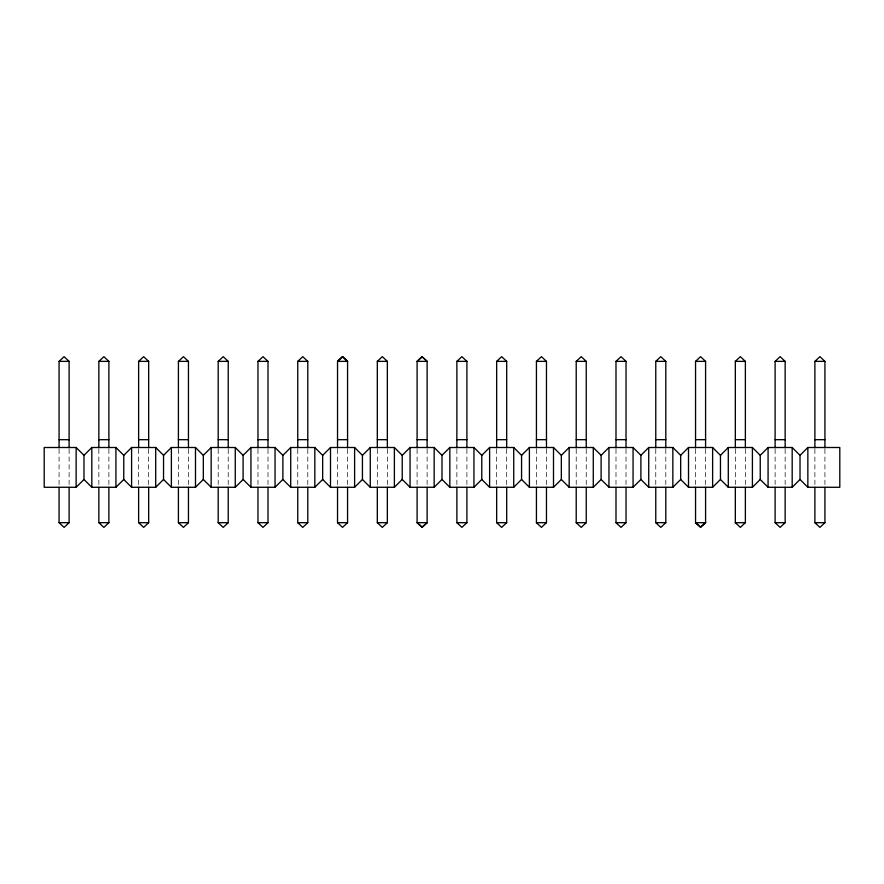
<?xml version="1.0" encoding="UTF-8"?>
<svg xmlns="http://www.w3.org/2000/svg" width="884" height="884" viewBox="0 0 884 884"><rect width="100%" height="100%" fill="white"/><g stroke="black" fill="none" stroke-linecap="round" stroke-linejoin="round"><path stroke-width="0.66" stroke-dasharray="4.42 3.31" d="M824.927 449.205L824.927 484.587M814.893 449.205L814.893 484.587M785.147 449.205L785.147 484.587M775.113 449.205L775.113 484.587M745.367 449.205L745.367 484.587M735.333 449.205L735.333 484.587M705.587 449.205L705.587 484.587M695.553 449.205L695.553 484.587M665.807 449.205L665.807 484.587M655.773 449.205L655.773 484.587M626.027 449.205L626.027 484.587M615.993 449.205L615.993 484.587M586.247 449.205L586.247 484.587M576.213 449.205L576.213 484.587M546.467 449.205L546.467 484.587M536.433 449.205L536.433 484.587M506.687 449.205L506.687 484.587M496.653 449.205L496.653 484.587M466.907 449.205L466.907 484.587M456.873 449.205L456.873 484.587M427.127 449.205L427.127 484.587M417.093 449.205L417.093 484.587M387.347 449.205L387.347 484.587M377.313 449.205L377.313 484.587M347.567 449.205L347.567 484.587M337.533 449.205L337.533 484.587M307.787 449.205L307.787 484.587M297.753 449.205L297.753 484.587M268.007 449.205L268.007 484.587M257.973 449.205L257.973 484.587M228.227 449.205L228.227 484.587M218.193 449.205L218.193 484.587M188.447 449.205L188.447 484.587M178.413 449.205L178.413 484.587M148.667 449.205L148.667 484.587M138.633 449.205L138.633 484.587M108.887 449.205L108.887 484.587M98.853 449.205L98.853 484.587M69.107 449.205L69.107 484.587M59.073 449.205L59.073 484.587"/><path stroke-width="1.33" d="M83.98 455.337L91.814 447.503L115.926 447.503L123.76 455.337L123.76 479.459L115.926 487.283L91.814 487.283L83.98 479.459L83.98 455.337L76.146 447.503L44.2 447.503L44.2 487.283L76.146 487.283L83.98 479.459M123.76 455.337L131.594 447.503L155.706 447.503L163.54 455.337L163.54 479.459L171.374 487.283L195.486 487.283L203.32 479.459L203.32 455.337L195.486 447.503L171.374 447.503L163.54 455.337M123.76 479.459L131.594 487.283L155.706 487.283L163.54 479.459M203.32 455.337L211.154 447.503L235.266 447.503L243.1 455.337L243.1 479.459L250.934 487.283L275.046 487.283L282.88 479.459L282.88 455.337L290.714 447.503L314.826 447.503L322.66 455.337L322.66 479.459L314.826 487.283L290.714 487.283L282.88 479.459M243.1 455.337L250.934 447.503L275.046 447.503L282.88 455.337M203.32 479.459L211.154 487.283L235.266 487.283L243.1 479.459M322.66 455.337L330.494 447.503L354.606 447.503L362.44 455.337L362.44 479.459L354.606 487.283L330.494 487.283L322.66 479.459M362.44 455.337L370.274 447.503L394.386 447.503L402.22 455.337L402.22 479.459L410.054 487.283L434.166 487.283L442 479.459L442 455.337L434.166 447.503L410.054 447.503L402.22 455.337M362.44 479.459L370.274 487.283L394.386 487.283L402.22 479.459M442 455.337L449.834 447.503L473.946 447.503L481.78 455.337L481.78 479.459L473.946 487.283L449.834 487.283L442 479.459M481.78 455.337L489.614 447.503L513.726 447.503L521.56 455.337L521.56 479.459L513.726 487.283L489.614 487.283L481.78 479.459M521.56 455.337L529.394 447.503L553.506 447.503L561.34 455.337L561.34 479.459L553.506 487.283L529.394 487.283L521.56 479.459M561.34 455.337L569.174 447.503L593.286 447.503L601.12 455.337L601.12 479.459L593.286 487.283L569.174 487.283L561.34 479.459M601.12 455.337L608.954 447.503L633.066 447.503L640.9 455.337L640.9 479.459L633.066 487.283L608.954 487.283L601.12 479.459M640.9 455.337L648.734 447.503L672.846 447.503L680.68 455.337L680.68 479.459L672.846 487.283L648.734 487.283L640.9 479.459M680.68 455.337L688.514 447.503L712.626 447.503L720.46 455.337L720.46 479.459L712.626 487.283L688.514 487.283L680.68 479.459M720.46 455.337L728.294 447.503L752.406 447.503L760.24 455.337L760.24 479.459L752.406 487.283L728.294 487.283L720.46 479.459M760.24 455.337L768.074 447.503L792.186 447.503L800.02 455.337L800.02 479.459L792.186 487.283L768.074 487.283L760.24 479.459M800.02 455.337L807.854 447.503L839.8 447.503L839.8 487.283L807.854 487.283L800.02 479.459M59.073 447.845L59.073 361.368L64.09 356.672L69.107 361.368L69.107 447.845M98.853 447.845L98.853 361.368L103.87 356.672L108.887 361.368L108.887 447.845M138.633 447.845L138.633 361.368L143.65 356.672L148.667 361.368L148.667 447.845M178.413 447.845L178.413 361.368L183.43 356.672L188.447 361.368L188.447 447.845M218.193 447.845L218.193 361.368L223.21 356.672L228.227 361.368L228.227 447.845M69.107 487.305L69.107 522.687L64.09 527.383L59.073 522.687L59.073 487.305M257.973 447.845L257.973 361.368L262.99 356.672L268.007 361.368L268.007 447.845M108.887 487.305L108.887 522.687L103.87 527.383L98.853 522.687L98.853 487.305M297.753 447.845L297.753 361.368L302.77 356.672L307.787 361.368L307.787 447.845M148.667 487.305L148.667 522.687L143.65 527.383L138.633 522.687L138.633 487.305M188.447 487.305L188.447 522.687L183.43 527.383L178.413 522.687L178.413 487.305M377.313 447.845L377.313 361.368L382.33 356.672L387.347 361.368L387.347 447.845M228.227 487.305L228.227 522.687L223.21 527.383L218.193 522.687L218.193 487.305M268.007 487.305L268.007 522.687L262.99 527.383L257.973 522.687L257.973 487.305M456.873 447.845L456.873 361.368L461.89 356.672L466.907 361.368L466.907 447.845M307.787 487.305L307.787 522.687L302.77 527.383L297.753 522.687L297.753 487.305M496.653 447.845L496.653 361.368L501.67 356.672L506.687 361.368L506.687 447.845M347.567 487.305L347.567 522.687L342.55 527.383L337.533 522.687L337.533 487.305M536.433 447.845L536.433 361.368L541.45 356.672L546.467 361.368L546.467 447.845M387.347 487.305L387.347 522.687L382.33 527.383L377.313 522.687L377.313 487.305M576.213 447.845L576.213 361.368L581.23 356.672L586.247 361.368L586.247 447.845M615.993 447.845L615.993 361.368L621.01 356.672L626.027 361.368L626.027 447.845M466.907 487.305L466.907 522.687L461.89 527.383L456.873 522.687L456.873 487.305M655.773 447.845L655.773 361.368L660.79 356.672L665.807 361.368L665.807 447.845M506.687 487.305L506.687 522.687L501.67 527.383L496.653 522.687L496.653 487.305M695.553 447.845L695.553 361.368L700.57 356.672L705.587 361.368L705.587 447.845M546.467 487.305L546.467 522.687L541.45 527.383L536.433 522.687L536.433 487.305M735.333 447.845L735.333 361.368L740.35 356.672L745.367 361.368L745.367 447.845M586.247 487.305L586.247 522.687L581.23 527.383L576.213 522.687L576.213 487.305M775.113 447.845L775.113 361.368L780.13 356.672L785.147 361.368L785.147 447.845M626.027 487.305L626.027 522.687L621.01 527.383L615.993 522.687L615.993 487.305M814.893 447.845L814.893 361.368L819.91 356.672L824.927 361.368L824.927 447.845M665.807 487.305L665.807 522.687L660.79 527.383L655.773 522.687L655.773 487.305M745.367 487.305L745.367 522.687L740.35 527.383L735.333 522.687L735.333 487.305M785.147 487.305L785.147 522.687L780.13 527.383L775.113 522.687L775.113 487.305M824.927 487.305L824.927 522.687L819.91 527.383L814.893 522.687L814.893 487.305M59.073 361.368L69.107 361.368M98.853 361.368L108.887 361.368M138.633 361.368L148.667 361.368M178.413 361.368L188.447 361.368M218.193 361.368L228.227 361.368M257.973 361.368L268.007 361.368M297.753 361.368L307.787 361.368M377.313 361.368L387.347 361.368M456.873 361.368L466.907 361.368M496.653 361.368L506.687 361.368M536.433 361.368L546.467 361.368M576.213 361.368L586.247 361.368M615.993 361.368L626.027 361.368M655.773 361.368L665.807 361.368M695.553 361.368L705.587 361.368M735.333 361.368L745.367 361.368M775.113 361.368L785.147 361.368M814.893 361.368L824.927 361.368M59.073 439.679L69.107 439.679M98.853 439.679L108.887 439.679M138.633 439.679L148.667 439.679M178.413 439.679L188.447 439.679M218.193 439.679L228.227 439.679M257.973 439.679L268.007 439.679M297.753 439.679L307.787 439.679M337.533 439.679L347.567 439.679M377.313 439.679L387.347 439.679M417.093 439.679L427.127 439.679M456.873 439.679L466.907 439.679M496.653 439.679L506.687 439.679M536.433 439.679L546.467 439.679M576.213 439.679L586.247 439.679M615.993 439.679L626.027 439.679M655.773 439.679L665.807 439.679M695.553 439.679L705.587 439.679M735.333 439.679L745.367 439.679M775.113 439.679L785.147 439.679M814.893 439.679L824.927 439.679M59.073 522.687L69.107 522.687M98.853 522.687L108.887 522.687M138.633 522.687L148.667 522.687M178.413 522.687L188.447 522.687M218.193 522.687L228.227 522.687M257.973 522.687L268.007 522.687M297.753 522.687L307.787 522.687M337.533 522.687L347.567 522.687M377.313 522.687L387.347 522.687M456.873 522.687L466.907 522.687M496.653 522.687L506.687 522.687M536.433 522.687L546.467 522.687M576.213 522.687L586.247 522.687M615.993 522.687L626.027 522.687M655.773 522.687L665.807 522.687M735.333 522.687L745.367 522.687M775.113 522.687L785.147 522.687M814.893 522.687L824.927 522.687M807.854 447.503L807.854 487.283M792.186 447.503L792.186 487.283M768.074 447.503L768.074 487.283M752.406 447.503L752.406 487.283M728.294 447.503L728.294 487.283M712.626 447.503L712.626 487.283M705.587 487.305L705.587 522.687L700.57 527.383L695.553 522.687L695.553 487.305M688.514 447.503L688.514 487.283M672.846 447.503L672.846 487.283M648.734 447.503L648.734 487.283M633.066 447.503L633.066 487.283M608.954 447.503L608.954 487.283M593.286 447.503L593.286 487.283M569.174 447.503L569.174 487.283M553.506 447.503L553.506 487.283M529.394 447.503L529.394 487.283M513.726 447.503L513.726 487.283M489.614 447.503L489.614 487.283M473.946 447.503L473.946 487.283M449.834 447.503L449.834 487.283M434.166 447.503L434.166 487.283M427.127 447.845L427.127 361.368L422.11 356.672L417.093 361.368L417.093 447.845M427.127 487.305L427.127 522.687L422.11 527.383L417.093 522.687L417.093 487.305M410.054 447.503L410.054 487.283M394.386 447.503L394.386 487.283M370.274 447.503L370.274 487.283M354.606 447.503L354.606 487.283M347.567 447.845L347.567 361.368L342.55 356.617L337.533 361.368L337.533 447.845M330.494 447.503L330.494 487.283M314.826 447.503L314.826 487.283M290.714 447.503L290.714 487.283M275.046 447.503L275.046 487.283M250.934 447.503L250.934 487.283M235.266 447.503L235.266 487.283M211.154 447.503L211.154 487.283M195.486 447.503L195.486 487.283M171.374 447.503L171.374 487.283M155.706 447.503L155.706 487.283M131.594 447.503L131.594 487.283M115.926 447.503L115.926 487.283M91.814 447.503L91.814 487.283M76.146 447.503L76.146 487.283M342.55 356.617L337.533 361.368L347.567 361.368L342.55 356.672M422.11 356.838L417.093 361.368L427.127 361.368L422.11 356.838M705.587 522.687L700.57 527.041L695.553 522.687L705.587 522.687M427.127 522.687L422.11 527.03L417.093 522.687L427.127 522.687"/></g></svg>
